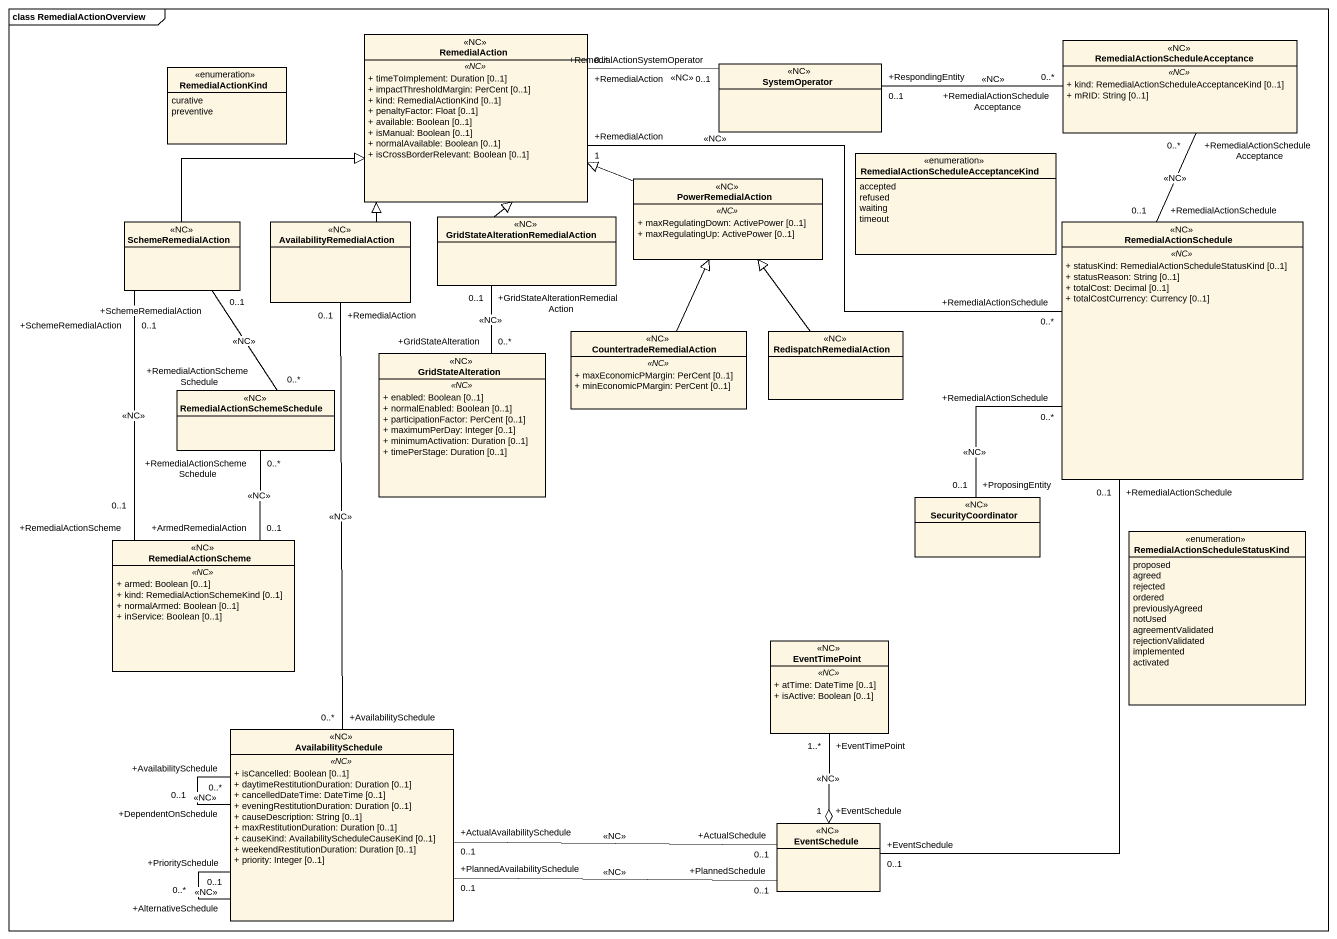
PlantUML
@startuml
mainframe class RemedialActionOverview
hide circle
hide empty members
skinparam classAttributeIconSize 0
class RemedialAction <<NC>> {
  .. <<NC>> ..
  + timeToImplement: Duration [0..1]
  + impactThresholdMargin: PerCent [0..1]
  + kind: RemedialActionKind [0..1]
  + penaltyFactor: Float [0..1]
  + available: Boolean [0..1]
  + isManual: Boolean [0..1]
  + normalAvailable: Boolean [0..1]
  + isCrossBorderRelevant: Boolean [0..1]
}
class "RemedialActionScheduleAcceptance" as RemedialActionScheduleAccept <<NC>> {
  .. <<NC>> ..
  + kind: RemedialActionScheduleAcceptanceKind [0..1]
  + mRID: String [0..1]
}
enum RemedialActionKind {
  curative
  preventive
}
class SystemOperator <<NC>>
enum "RemedialActionScheduleAcceptanceKind" as RemedialActionScheduleAccept_2 {
  accepted
  refused
  waiting
  timeout
}
class PowerRemedialAction <<NC>> {
  .. <<NC>> ..
  + maxRegulatingDown: ActivePower [0..1]
  + maxRegulatingUp: ActivePower [0..1]
}
class SchemeRemedialAction <<NC>>
class AvailabilityRemedialAction <<NC>>
class "GridStateAlterationRemedialAction" as GridStateAlterationRemedialA <<NC>>
class RemedialActionSchedule <<NC>> {
  .. <<NC>> ..
  + statusKind: RemedialActionScheduleStatusKind [0..1]
  + statusReason: String [0..1]
  + totalCost: Decimal [0..1]
  + totalCostCurrency: Currency [0..1]
}
class GridStateAlteration <<NC>> {
  .. <<NC>> ..
  + enabled: Boolean [0..1]
  + normalEnabled: Boolean [0..1]
  + participationFactor: PerCent [0..1]
  + maximumPerDay: Integer [0..1]
  + minimumActivation: Duration [0..1]
  + timePerStage: Duration [0..1]
}
class CountertradeRemedialAction <<NC>> {
  .. <<NC>> ..
  + maxEconomicPMargin: PerCent [0..1]
  + minEconomicPMargin: PerCent [0..1]
}
class RedispatchRemedialAction <<NC>>
class RemedialActionSchemeSchedule <<NC>>
class SecurityCoordinator <<NC>>
class RemedialActionScheme <<NC>> {
  .. <<NC>> ..
  + armed: Boolean [0..1]
  + kind: RemedialActionSchemeKind [0..1]
  + normalArmed: Boolean [0..1]
  + inService: Boolean [0..1]
}
enum "RemedialActionScheduleStatusKind" as RemedialActionScheduleStatus {
  proposed
  agreed
  rejected
  ordered
  previouslyAgreed
  notUsed
  agreementValidated
  rejectionValidated
  implemented
  activated
}
class EventTimePoint <<NC>> {
  .. <<NC>> ..
  + atTime: DateTime [0..1]
  + isActive: Boolean [0..1]
}
class AvailabilitySchedule <<NC>> {
  .. <<NC>> ..
  + isCancelled: Boolean [0..1]
  + daytimeRestitutionDuration: Duration [0..1]
  + cancelledDateTime: DateTime [0..1]
  + eveningRestitutionDuration: Duration [0..1]
  + causeDescription: String [0..1]
  + maxRestitutionDuration: Duration [0..1]
  + causeKind: AvailabilityScheduleCauseKind [0..1]
  + weekendRestitutionDuration: Duration [0..1]
  + priority: Integer [0..1]
}
class EventSchedule <<NC>>
RemedialAction "+RemedialAction\n1" -right- "+RemedialActionSchedule\n0..*" RemedialActionSchedule : <<NC>>
RemedialActionScheduleAccept "+RemedialActionScheduleAcceptance\n0..*" -left- "+RespondingEntity\n0..1" SystemOperator : <<NC>>
RemedialActionScheduleAccept "+RemedialActionScheduleAcceptance\n0..*" -- "+RemedialActionSchedule\n0..1" RemedialActionSchedule : <<NC>>
SystemOperator "+RemedialActionSystemOperator\n0..1" -left- "+RemedialAction\n0..*" RemedialAction : <<NC>>
PowerRemedialAction -left-|> RemedialAction
SchemeRemedialAction -right-|> RemedialAction
AvailabilityRemedialAction -up-|> RemedialAction
GridStateAlterationRemedialA -up-|> RemedialAction
GridStateAlterationRemedialA "+GridStateAlterationRemedialAction\n0..1" -- "+GridStateAlteration\n0..*" GridStateAlteration : <<NC>>
RemedialActionSchedule "+RemedialActionSchedule\n0..*" -- "+ProposingEntity\n0..1" SecurityCoordinator : <<NC>>
RemedialActionSchedule "+RemedialActionSchedule\n0..1" -- "+EventSchedule\n0..1" EventSchedule
CountertradeRemedialAction -up-|> PowerRemedialAction
RedispatchRemedialAction -up-|> PowerRemedialAction
RemedialActionSchemeSchedule "+RemedialActionSchemeSchedule\n0..*" -up- "+SchemeRemedialAction\n0..1" SchemeRemedialAction : <<NC>>
RemedialActionSchemeSchedule "+RemedialActionSchemeSchedule\n0..*" -- "+ArmedRemedialAction\n0..1" RemedialActionScheme : <<NC>>
RemedialActionScheme "+RemedialActionScheme\n0..1" -up- "+SchemeRemedialAction\n0..1" SchemeRemedialAction : <<NC>>
EventTimePoint "+EventTimePoint\n1..*" --o "+EventSchedule\n1" EventSchedule : <<NC>>
AvailabilitySchedule "+AvailabilitySchedule\n0..*" -up- "+RemedialAction\n0..1" AvailabilityRemedialAction : <<NC>>
AvailabilitySchedule "+AvailabilitySchedule\n0..*" -- "+DependentOnSchedule\n0..1" AvailabilitySchedule : <<NC>>
AvailabilitySchedule "+PrioritySchedule\n0..1" -- "+AlternativeSchedule\n0..*" AvailabilitySchedule : <<NC>>
AvailabilitySchedule "+ActualAvailabilitySchedule\n0..1" -right- "+ActualSchedule\n0..1" EventSchedule : <<NC>>
AvailabilitySchedule "+PlannedAvailabilitySchedule\n0..1" -right- "+PlannedSchedule\n0..1" EventSchedule : <<NC>>
@enduml
